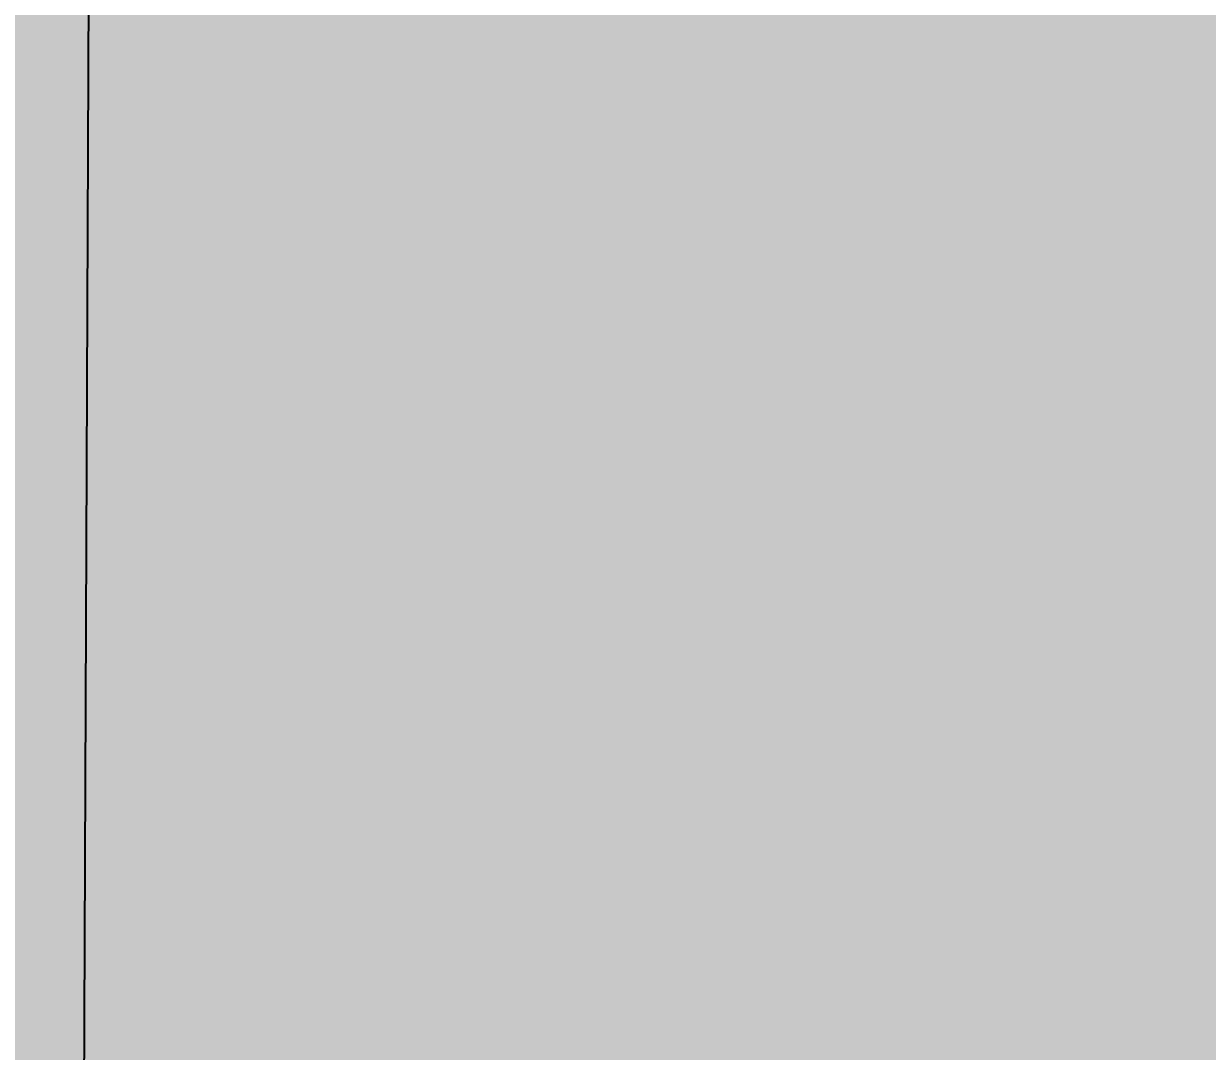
# Model space of a CAD drawing. Extents: x 560272 to 568164, y 6204780 to 6214217.
# Drawn here: x 565291.44 to 565300.55, y 6209825.02 to 6209832.93 of the extents above; entities that cross this region are included whole.
import ezdxf

# ---------------------------------------------------------------- set-up
doc = ezdxf.new("R2010")
doc.units = 0
doc.header["$LTSCALE"] = 5
doc.linetypes.add('DASHED2', pattern=[9.525, 6.35, -3.175])
for name, color, linetype in [('AS-TOWN-H', 254, 'Continuous'), ('Quarters', 8, 'Continuous'), ('RoadSeg', 57, 'DASHED2')]:
    doc.layers.add(name, color=color, linetype=linetype)
doc.layers.add('ROUTE-MAP-BACKGROUND-H', color=7, linetype='Continuous', true_color=0xf0ebff)
doc.styles.add('120', font='ARIALN.TTF', dxfattribs={"height": 13})

msp = doc.modelspace()

# ---------------------------------------------------------------- hatches: boundary and pattern name
at = {"layer": 'AS-TOWN-H'}
h = msp.add_hatch(color=256, dxfattribs=at)
h.dxf.hatch_style = 1
h.paths.add_polyline_path([(565886.5437, 6210020.3519), (565236.2021, 6210021.9813), (565234.4124, 6209697.7445), (565886.5272, 6209697.5609)])
at = {"layer": 'ROUTE-MAP-BACKGROUND-H'}
h = msp.add_hatch(color=256, dxfattribs=at)
h.dxf.hatch_style = 1
h.paths.add_polyline_path([(565237.99, 6210345.8661), (566535.85, 6210345.7287), (566539.1026, 6209697.3772), (565234.4124, 6209697.7445)])

# ---------------------------------------------------------------- linework, layer by layer
at = {"layer": 'Quarters', "flags": 128}
msp.add_lwpolyline([(565304.869, 6209807.313), (565291.831, 6209807.359), (565291.8856, 6209820.4049), (565291.9417, 6209833.7855), (565291.9978, 6209847.1661), (565292.0538, 6209860.5467), (565305.0865, 6209860.501), (565318.454, 6209860.4541), (565331.8214, 6209860.4073), (565345.1888, 6209860.3605), (565345.1381, 6209846.9797), (565345.0874, 6209833.599), (565345.0367, 6209820.2181), (565344.9872, 6209807.172), (565331.6145, 6209807.219), (565318.2419, 6209807.266)], close=True, dxfattribs=at)

# ---------------------------------------------------------------- texts
at = {"layer": 'RoadSeg', "style": '120'}
msp.add_text('81-13-5', height=39.88454, rotation=359.95761, dxfattribs=at).set_placement((565289.9816, 6209799.1599))

doc.saveas('drawing.dxf')
